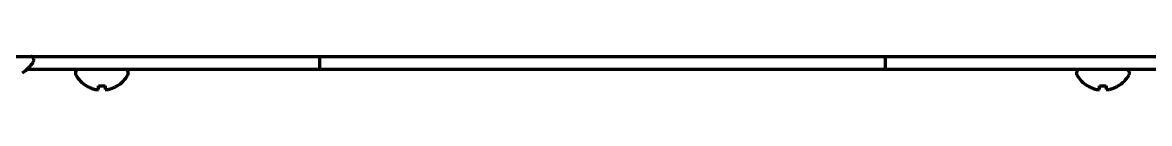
# Model space of a CAD drawing. Header units: inches. Extents: x -3077 to 7201, y 316 to 5463.
# Drawn here: x 5116.4 to 5286.7, y 2027.7 to 2032.8 of the extents above; entities that cross this region are included whole.
import ezdxf

# ---------------------------------------------------------------- set-up
doc = ezdxf.new("R2010")
doc.units = ezdxf.units.IN

msp = doc.modelspace()

# ---------------------------------------------------------------- linework, layer by layer
at = {"linetype": 'Continuous', "lineweight": 70}
for p, q in [((4726.08, 2032.76), (5305.28, 2032.76)), ((5161.3, 2032.76), (5161.3, 2030.76)), ((5246.8, 2032.76), (5246.8, 2030.76)), ((5158.3, 2030.76), (5117.03, 2030.76)), ((5118.08, 2032.16), (5118.08, 2032.36)), ((5161.3, 2030.76), (5158.3, 2030.76)), ((5169.3, 2030.76), (5161.3, 2030.76)), ((5238.8, 2030.76), (5169.3, 2030.76)), ((5246.8, 2030.76), (5238.8, 2030.76)), ((5249.8, 2030.76), (5246.8, 2030.76)), ((5296.12, 2030.76), (5249.8, 2030.76)), ((5124.38, 2030.36), (5124.38, 2030.16)), ((5132.38, 2030.16), (5132.38, 2030.36)), ((5275.72, 2030.36), (5275.72, 2030.16)), ((5283.72, 2030.16), (5283.72, 2030.36)), ((5126.08, 2028.28), (5126.08, 2028.31)), ((5130.68, 2028.31), (5130.68, 2028.28)), ((5277.42, 2028.28), (5277.42, 2028.31)), ((5282.02, 2028.31), (5282.02, 2028.28))]:
    msp.add_line(p, q, dxfattribs=at)
for centre, radius, start, end in [((5117.68, 2032.36), 0.4, 0, 90), ((5113.88, 2034.38), 4.8, 301.5837, 329.6988), ((5117.68, 2032.16), 0.4, 329.6988, 0), ((5124.78, 2030.36), 0.4, 90, 180), ((5131.98, 2030.36), 0.4, 0, 90), ((5276.12, 2030.36), 0.4, 90, 180), ((5283.32, 2030.36), 0.4, 0, 90), ((5124.78, 2030.16), 0.4, 180, 210.3012), ((5128.58, 2032.38), 4.8, 210.3012, 238.4186), ((5128.18, 2032.38), 4.8, 301.5837, 329.6988), ((5131.98, 2030.16), 0.4, 329.6988, 0), ((5276.12, 2030.16), 0.4, 180, 210.3012), ((5279.92, 2032.38), 4.8, 210.3012, 238.4186), ((5279.52, 2032.38), 4.8, 301.5837, 329.6988), ((5283.32, 2030.16), 0.4, 329.6988, 0), ((5128.38, 2032.06), 3.78, 262.3959, 269.9965), ((5128.38, 2032.06), 3.78, 270.0035, 277.6041), ((5279.72, 2032.06), 3.78, 262.3959, 269.9965), ((5279.72, 2032.06), 3.78, 270.0035, 277.6041)]:
    msp.add_arc(centre, radius, start, end, dxfattribs=at)
for points in [[(5126.08, 2028.31), (5126.28, 2028.19), (5126.49, 2028.08), (5126.81, 2027.94), (5126.92, 2027.9), (5127.15, 2027.82), (5127.26, 2027.79), (5127.38, 2027.76)], [(5128.88, 2028.31), (5128.88, 2028.19), (5128.88, 2028.08), (5128.88, 2027.94), (5128.88, 2027.9), (5128.88, 2027.82), (5128.88, 2027.79), (5128.88, 2027.76)], [(5277.42, 2028.31), (5277.62, 2028.19), (5277.83, 2028.08), (5278.16, 2027.94), (5278.27, 2027.9), (5278.49, 2027.82), (5278.6, 2027.79), (5278.72, 2027.76)], [(5280.22, 2028.31), (5280.22, 2028.19), (5280.22, 2028.08), (5280.22, 2027.94), (5280.22, 2027.9), (5280.22, 2027.82), (5280.22, 2027.79), (5280.22, 2027.76)]]:
    msp.add_open_spline(points, degree=3, knots=[0, 0, 0, 0, 0.5, 0.5, 0.75, 0.75, 1, 1, 1, 1], dxfattribs=at)
for points in [[(5127.38, 2027.76), (5127.4, 2027.76), (5127.45, 2027.75), (5127.53, 2027.75), (5127.6, 2027.74), (5127.67, 2027.74), (5127.74, 2027.75), (5127.81, 2027.75), (5127.85, 2027.76), (5127.88, 2027.76)], [(5127.88, 2027.76), (5127.88, 2027.77), (5127.88, 2027.8), (5127.88, 2027.85), (5127.88, 2027.91), (5127.88, 2027.97), (5127.88, 2028.04), (5127.88, 2028.11), (5127.88, 2028.2), (5127.88, 2028.27), (5127.88, 2028.31)], [(5128.88, 2027.76), (5128.9, 2027.76), (5128.95, 2027.75), (5129.02, 2027.75), (5129.09, 2027.74), (5129.16, 2027.74), (5129.23, 2027.75), (5129.31, 2027.75), (5129.35, 2027.76), (5129.38, 2027.76)], [(5129.38, 2027.76), (5129.43, 2027.77), (5129.54, 2027.8), (5129.7, 2027.85), (5129.86, 2027.91), (5130.01, 2027.97), (5130.17, 2028.04), (5130.32, 2028.11), (5130.49, 2028.2), (5130.61, 2028.27), (5130.68, 2028.31)], [(5278.72, 2027.76), (5278.75, 2027.76), (5278.8, 2027.75), (5278.87, 2027.75), (5278.94, 2027.74), (5279.01, 2027.74), (5279.08, 2027.75), (5279.15, 2027.75), (5279.2, 2027.76), (5279.22, 2027.76)], [(5279.22, 2027.76), (5279.22, 2027.77), (5279.22, 2027.8), (5279.22, 2027.85), (5279.22, 2027.91), (5279.22, 2027.97), (5279.22, 2028.04), (5279.22, 2028.11), (5279.22, 2028.2), (5279.22, 2028.27), (5279.22, 2028.31)], [(5280.22, 2027.76), (5280.24, 2027.76), (5280.29, 2027.75), (5280.36, 2027.75), (5280.43, 2027.74), (5280.5, 2027.74), (5280.58, 2027.75), (5280.65, 2027.75), (5280.7, 2027.76), (5280.72, 2027.76)], [(5280.72, 2027.76), (5280.77, 2027.77), (5280.88, 2027.8), (5281.04, 2027.85), (5281.2, 2027.91), (5281.36, 2027.97), (5281.51, 2028.04), (5281.67, 2028.11), (5281.83, 2028.2), (5281.96, 2028.27), (5282.02, 2028.31)]]:
    msp.add_open_spline(points, degree=3, dxfattribs=at)

doc.saveas('drawing.dxf')
